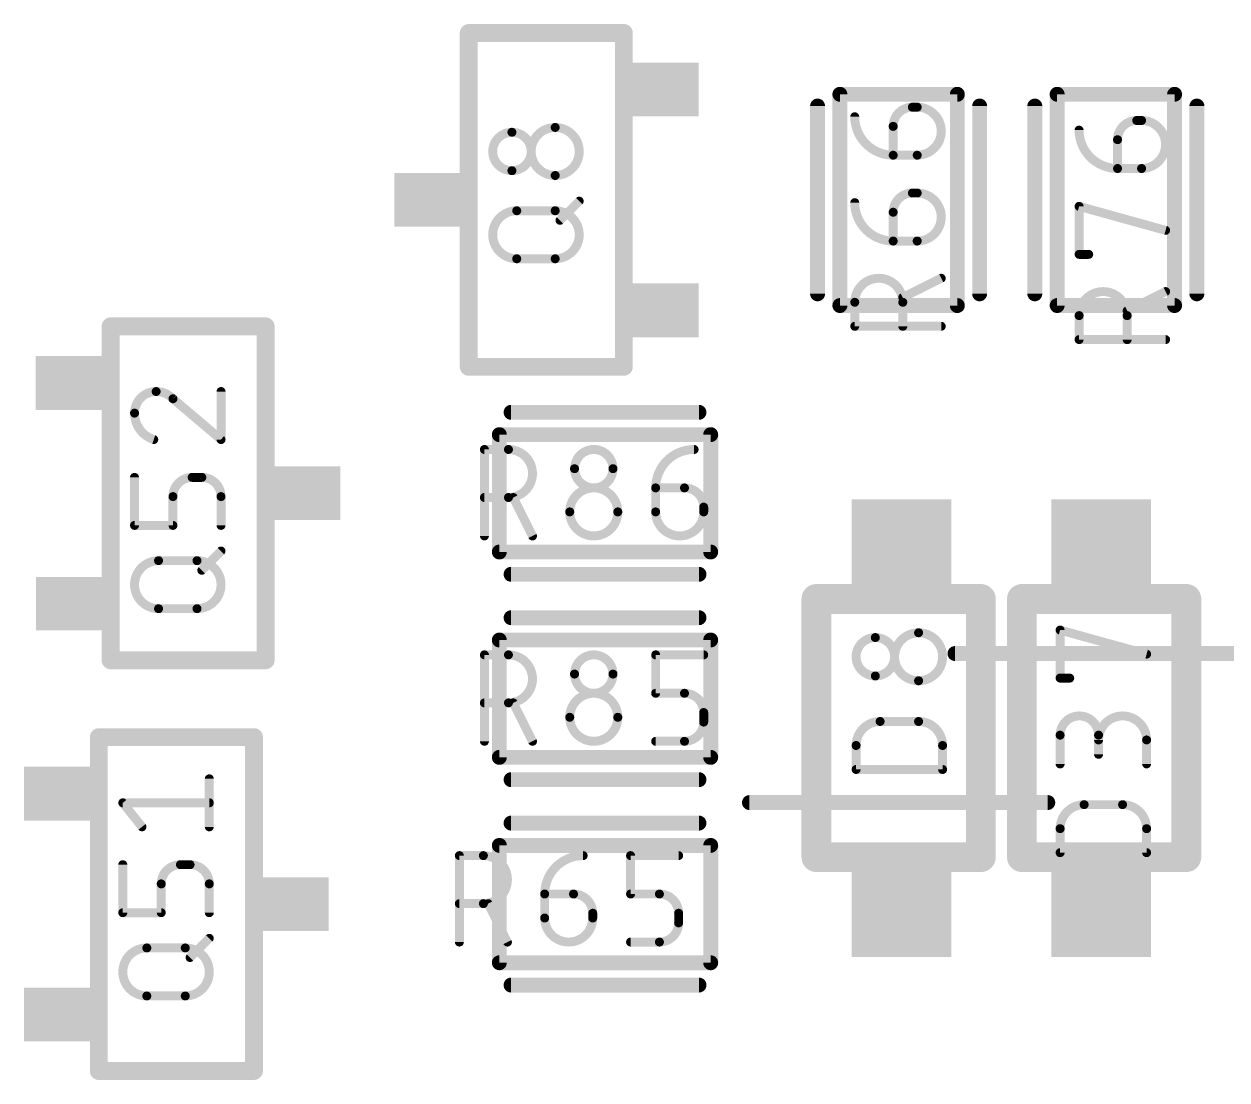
# Model space of a CAD drawing. Extents: x 0 to 107, y -11 to 54.
# Drawn here: x 65.05 to 75.3, y -5 to 4 of the extents above; entities that cross this region are included whole.
import ezdxf

# ---------------------------------------------------------------- set-up
doc = ezdxf.new("R2010")
doc.units = 0
for name, color, linetype in [('117', 253, 'CONTINUOUS'), ('21', 253, 'CONTINUOUS'), ('51', 253, 'CONTINUOUS')]:
    doc.layers.add(name, color=color, linetype=linetype)

# ---------------------------------------------------------------- blocks, each defined once
blk = doc.blocks.new('RECT')
blk.add_solid([(-0.5, -0.5), (0.5, -0.5), (-0.5, 0.5), (0.5, 0.5)])

msp = doc.modelspace()

# ---------------------------------------------------------------- linework, layer by layer
at = {"layer": '117'}
for points, const_width in [([(72.6175, 3.2903, 0.4142), (72.4538, 3.1266)], 0.0762), ([(72.6175, 3.3093, 1), (72.6175, 3.2712)], 0.0381), ([(72.6175, 3.2712, 1), (72.6175, 3.3093)], 0.0381), ([(72.6584, 2.8811, 1), (72.6584, 3.2903)], 0.0762), ([(72.6584, 3.3093, 1), (72.6584, 3.2712)], 0.0381), ([(72.6584, 3.2712, 1), (72.6584, 3.3093)], 0.0381), ([(72.1264, 3.2084, 0.4142), (72.4538, 2.8811)], 0.0762), ([(72.1455, 3.2084, 1), (72.1074, 3.2084)], 0.0381), ([(74.528, 3.1769, 0.4142), (74.3643, 3.0132)], 0.0762), ([(74.528, 3.1959, 1), (74.528, 3.1578)], 0.0381), ([(74.528, 3.1578, 1), (74.528, 3.1959)], 0.0381), ([(74.5689, 2.7676, 1), (74.5689, 3.1769)], 0.0762), ([(74.5689, 3.1959, 1), (74.5689, 3.1578)], 0.0381), ([(74.5689, 3.1578, 1), (74.5689, 3.1959)], 0.0381), ([(69.2073, 3.0764, 1), (69.2073, 2.7491)], 0.0762), ([(69.2073, 2.7491, 1), (69.2073, 3.0764)], 0.0762), ([(69.2073, 3.0955, 1), (69.2073, 3.0574)], 0.0381), ([(69.2073, 3.0574, 1), (69.2073, 3.0955)], 0.0381), ([(69.5756, 3.1174, 1), (69.5756, 2.7081)], 0.0762), ([(69.5756, 2.7081, 1), (69.5756, 3.1174)], 0.0762), ([(69.5756, 3.1364, 1), (69.5756, 3.0983)], 0.0381), ([(69.5756, 3.0983, 1), (69.5756, 3.1364)], 0.0381), ([(72.4729, 3.1266, 1), (72.4348, 3.1266)], 0.0381), ([(72.4348, 3.1266, 1), (72.4729, 3.1266)], 0.0381), ([(74.037, 3.095, 0.4142), (74.3643, 2.7676)], 0.0762), ([(74.056, 3.095, 1), (74.0179, 3.095)], 0.0381), ([(74.3834, 3.0132, 1), (74.3453, 3.0132)], 0.0381), ([(74.3453, 3.0132, 1), (74.3834, 3.0132)], 0.0381), ([(72.4538, 2.9001, 1), (72.4538, 2.862)], 0.0381), ([(72.4348, 2.8811, 1), (72.4729, 2.8811)], 0.0381), ([(72.4538, 2.862, 1), (72.4538, 2.9001)], 0.0381), ([(72.6584, 2.9001, 1), (72.6584, 2.862)], 0.0381), ([(72.6584, 2.862, 1), (72.6584, 2.9001)], 0.0381), ([(69.2073, 2.7681, 1), (69.2073, 2.73)], 0.0381), ([(69.2073, 2.73, 1), (69.2073, 2.7681)], 0.0381), ([(74.3643, 2.7867, 1), (74.3643, 2.7486)], 0.0381), ([(74.3453, 2.7676, 1), (74.3834, 2.7676)], 0.0381), ([(74.3643, 2.7486, 1), (74.3643, 2.7867)], 0.0381), ([(74.5689, 2.7867, 1), (74.5689, 2.7486)], 0.0381), ([(74.5689, 2.7486, 1), (74.5689, 2.7867)], 0.0381), ([(69.5756, 2.7272, 1), (69.5756, 2.6891)], 0.0381), ([(69.5756, 2.6891, 1), (69.5756, 2.7272)], 0.0381), ([(72.6175, 2.5588, 0.4142), (72.4538, 2.3951)], 0.0762), ([(72.6175, 2.5778, 1), (72.6175, 2.5397)], 0.0381), ([(72.6175, 2.5397, 1), (72.6175, 2.5778)], 0.0381), ([(72.6584, 2.1495, 1), (72.6584, 2.5588)], 0.0762), ([(72.6584, 2.5778, 1), (72.6584, 2.5397)], 0.0381), ([(72.6584, 2.5397, 1), (72.6584, 2.5778)], 0.0381), ([(69.7936, 2.4762, 1), (69.7667, 2.5031)], 0.0381), ([(72.1264, 2.4769, 0.4142), (72.4538, 2.1495)], 0.0762), ([(72.1455, 2.4769, 1), (72.1074, 2.4769)], 0.0381), ([(74.056, 2.4453, 1), (74.0179, 2.4453)], 0.0381), ([(74.0421, 2.4637, 1), (74.0319, 2.427)], 0.0381), ([(69.2482, 2.4078, 1), (69.2482, 1.9986)], 0.0762), ([(69.2482, 2.4269, 1), (69.2482, 2.3888)], 0.0381), ([(69.2482, 2.3888, 1), (69.2482, 2.4269)], 0.0381), ([(69.5756, 1.9986, 1), (69.5756, 2.4078)], 0.0762), ([(69.5756, 2.4269, 1), (69.5756, 2.3888)], 0.0381), ([(69.5756, 2.3888, 1), (69.5756, 2.4269)], 0.0381), ([(69.603, 2.3394, 1), (69.6299, 2.3125)], 0.0381), ([(72.4729, 2.3951, 1), (72.4348, 2.3951)], 0.0381), ([(72.4348, 2.3951, 1), (72.4729, 2.3951)], 0.0381), ([(74.7685, 2.2224, 1), (74.7787, 2.2591)], 0.0381), ([(72.4538, 2.1686, 1), (72.4538, 2.1305)], 0.0381), ([(72.4348, 2.1495, 1), (72.4729, 2.1495)], 0.0381), ([(72.4538, 2.1305, 1), (72.4538, 2.1686)], 0.0381), ([(72.6584, 2.1686, 1), (72.6584, 2.1305)], 0.0381), ([(72.6584, 2.1305, 1), (72.6584, 2.1686)], 0.0381), ([(74.037, 2.0552, 1), (74.037, 2.0171)], 0.0381), ([(74.0179, 2.0361, 1), (74.056, 2.0361)], 0.0381), ([(74.1188, 2.0171, 1), (74.1188, 2.0552)], 0.0381), ([(69.2482, 2.0176, 1), (69.2482, 1.9795)], 0.0381), ([(69.2482, 1.9795, 1), (69.2482, 2.0176)], 0.0381), ([(69.5756, 2.0176, 1), (69.5756, 1.9795)], 0.0381), ([(69.5756, 1.9795, 1), (69.5756, 2.0176)], 0.0381), ([(72.5357, 1.6277, 1), (72.1264, 1.6277)], 0.0762), ([(72.8716, 1.8153, 1), (72.8545, 1.8494)], 0.0381), ([(74.4462, 1.5143, 1), (74.037, 1.5143)], 0.0762), ([(74.7821, 1.7019, 1), (74.765, 1.736)], 0.0381), ([(72.1455, 1.6277, 1), (72.1074, 1.6277)], 0.0381), ([(72.1074, 1.6277, 1), (72.1455, 1.6277)], 0.0381), ([(72.5271, 1.6857, 1), (72.5442, 1.6516)], 0.0381), ([(72.5547, 1.6277, 1), (72.5166, 1.6277)], 0.0381), ([(72.5166, 1.6277, 1), (72.5547, 1.6277)], 0.0381), ([(74.056, 1.5143, 1), (74.0179, 1.5143)], 0.0381), ([(74.4377, 1.5723, 1), (74.4547, 1.5382)], 0.0381), ([(74.4652, 1.5143, 1), (74.4271, 1.5143)], 0.0381), ([(72.1264, 1.4422, 1), (72.1264, 1.4041)], 0.0381), ([(72.1074, 1.4231, 1), (72.1455, 1.4231)], 0.0381), ([(72.5166, 1.4231, 1), (72.5547, 1.4231)], 0.0381), ([(72.863, 1.4041, 1), (72.863, 1.4422)], 0.0381), ([(74.0179, 1.5143, 1), (74.056, 1.5143)], 0.0381), ([(74.4271, 1.5143, 1), (74.4652, 1.5143)], 0.0381), ([(74.037, 1.3288, 1), (74.037, 1.2907)], 0.0381), ([(74.7736, 1.2907, 1), (74.7736, 1.3288)], 0.0381), ([(74.0179, 1.3097, 1), (74.056, 1.3097)], 0.0381), ([(74.4271, 1.3097, 1), (74.4652, 1.3097)], 0.0381), ([(66.1777, 0.8674, 0.4142), (65.9936, 0.6832)], 0.0762), ([(66.3209, 0.806, 0.2053), (66.1777, 0.8674)], 0.0762), ([(66.1777, 0.8864, 1), (66.1777, 0.8483)], 0.0381), ([(66.1777, 0.8483, 1), (66.1777, 0.8864)], 0.0381), ([(66.3333, 0.8205, 1), (66.3086, 0.7915)], 0.0381), ([(66.3071, 0.7928, 1), (66.3347, 0.8191)], 0.0381), ([(66.7492, 0.8674, 1), (66.7111, 0.8674)], 0.0381), ([(65.9936, 0.6832, 0.3252), (66.1573, 0.4581)], 0.0762), ([(66.0126, 0.6832, 1), (65.9745, 0.6832)], 0.0381), ([(65.9745, 0.6832, 1), (66.0126, 0.6832)], 0.0381), ([(66.1514, 0.44, 1), (66.1631, 0.4763)], 0.0381), ([(66.7111, 0.4581, 1), (66.7492, 0.4581)], 0.0381), ([(66.7178, 0.4436, 1), (66.7425, 0.4727)], 0.0381), ([(68.9731, 0.3926, 1), (68.9731, 0.3545)], 0.0381), ([(68.9922, 0.3736, 1), (68.9541, 0.3736)], 0.0381), ([(69.1777, -0.0357, 1), (69.1777, 0.3736)], 0.0762), ([(69.1777, 0.3926, 1), (69.1777, 0.3545)], 0.0381), ([(69.1777, 0.3545, 1), (69.1777, 0.3926)], 0.0381), ([(70.0678, 0.2099, 1), (69.7405, 0.2099)], 0.0762), ([(70.7584, 0.3736, 0.4142), (70.4311, 0.0462)], 0.0762), ([(70.7584, 0.3545, 1), (70.7584, 0.3926)], 0.0381), ([(69.7405, 0.2099, 1), (70.0678, 0.2099)], 0.0762), ([(69.7595, 0.2099, 1), (69.7214, 0.2099)], 0.0381), ([(69.7214, 0.2099, 1), (69.7595, 0.2099)], 0.0381), ([(70.0869, 0.2099, 1), (70.0488, 0.2099)], 0.0381), ([(70.0488, 0.2099, 1), (70.0869, 0.2099)], 0.0381), ([(66.0126, 0.1358, 1), (65.9745, 0.1358)], 0.0381), ([(66.4846, 0.1358, 0.4142), (66.3209, -0.0279)], 0.0762), ([(66.4846, 0.1549, 1), (66.4846, 0.1168)], 0.0381), ([(66.4846, 0.1168, 1), (66.4846, 0.1549)], 0.0381), ([(66.5665, 0.1549, 1), (66.5665, 0.1168)], 0.0381), ([(66.7302, -0.0279, 0.4142), (66.5665, 0.1358)], 0.0762), ([(66.5665, 0.1168, 1), (66.5665, 0.1549)], 0.0381), ([(66.34, -0.0279, 1), (66.3019, -0.0279)], 0.0381), ([(66.7492, -0.0279, 1), (66.7111, -0.0279)], 0.0381), ([(68.9731, -0.0166, 1), (68.9731, -0.0547)], 0.0381), ([(69.1777, -0.0166, 1), (69.1777, -0.0547)], 0.0381), ([(69.1777, -0.0547, 1), (69.1777, -0.0166)], 0.0381), ([(69.2357, -0.0271, 1), (69.2016, -0.0442)], 0.0381), ([(70.1088, -0.1584, 1), (69.6995, -0.1584)], 0.0762), ([(70.4501, 0.0462, 1), (70.412, 0.0462)], 0.0381), ([(70.4311, 0.0652, 1), (70.4311, 0.0271)], 0.0381), ([(70.412, 0.0462, 1), (70.4501, 0.0462)], 0.0381), ([(70.8403, -0.1175, 0.4142), (70.6766, 0.0462)], 0.0762), ([(70.6766, 0.0652, 1), (70.6766, 0.0271)], 0.0381), ([(70.6766, 0.0271, 1), (70.6766, 0.0652)], 0.0381), ([(66.3019, -0.0279, 1), (66.34, -0.0279)], 0.0381), ([(66.7111, -0.0279, 1), (66.7492, -0.0279)], 0.0381), ([(70.8593, -0.1175, 1), (70.8212, -0.1175)], 0.0381), ([(70.8212, -0.1175, 1), (70.8593, -0.1175)], 0.0381), ([(69.6995, -0.1584, 1), (70.1088, -0.1584)], 0.0762), ([(69.7186, -0.1584, 1), (69.6805, -0.1584)], 0.0381), ([(69.6805, -0.1584, 1), (69.7186, -0.1584)], 0.0381), ([(70.1278, -0.1584, 1), (70.0897, -0.1584)], 0.0381), ([(70.0897, -0.1584, 1), (70.1278, -0.1584)], 0.0381), ([(70.4311, -0.1584, 1), (70.8403, -0.1584)], 0.0762), ([(70.4501, -0.1584, 1), (70.412, -0.1584)], 0.0381), ([(70.412, -0.1584, 1), (70.4501, -0.1584)], 0.0381), ([(70.8593, -0.1584, 1), (70.8212, -0.1584)], 0.0381), ([(70.8212, -0.1584, 1), (70.8593, -0.1584)], 0.0381), ([(65.9936, -0.2543, 1), (65.9936, -0.2924)], 0.0381), ([(65.9745, -0.2734, 1), (66.0126, -0.2734)], 0.0381), ([(66.3019, -0.2734, 1), (66.34, -0.2734)], 0.0381), ([(66.3209, -0.2924, 1), (66.3209, -0.2543)], 0.0381), ([(66.7111, -0.2734, 1), (66.7492, -0.2734)], 0.0381), ([(68.9541, -0.363, 1), (68.9922, -0.363)], 0.0381), ([(69.3653, -0.3716, 1), (69.3994, -0.3545)], 0.0381), ([(66.7436, -0.5053, 1), (66.7167, -0.4784)], 0.0381), ([(66.1982, -0.5737, 1), (66.1982, -0.9829)], 0.0762), ([(66.1982, -0.5547, 1), (66.1982, -0.5928)], 0.0381), ([(66.1982, -0.5927, 1), (66.1982, -0.5546)], 0.0381), ([(66.5256, -0.9829, 1), (66.5256, -0.5737)], 0.0762), ([(66.5256, -0.5547, 1), (66.5256, -0.5928)], 0.0381), ([(66.5256, -0.5928, 1), (66.5256, -0.5547)], 0.0381), ([(66.553, -0.6421, 1), (66.5799, -0.669)], 0.0381), ([(66.1982, -0.9639, 1), (66.1982, -1.002)], 0.0381), ([(66.1982, -1.002, 1), (66.1982, -0.9639)], 0.0381), ([(66.5256, -0.9639, 1), (66.5256, -1.002)], 0.0381), ([(66.5256, -1.002, 1), (66.5256, -0.9639)], 0.0381), ([(72.3018, -1.229, 1), (72.3018, -1.5564)], 0.0762), ([(72.3018, -1.5564, 1), (72.3018, -1.229)], 0.0762), ([(72.3018, -1.21, 1), (72.3018, -1.2481)], 0.0381), ([(72.3018, -1.2481, 1), (72.3018, -1.21)], 0.0381), ([(72.6701, -1.1881, 1), (72.6701, -1.5973)], 0.0762), ([(72.6701, -1.5973, 1), (72.6701, -1.1881)], 0.0762), ([(72.6701, -1.1691, 1), (72.6701, -1.2072)], 0.0381), ([(72.6701, -1.2071, 1), (72.6701, -1.169)], 0.0381), ([(73.8804, -1.1469, 1), (73.8702, -1.1836)], 0.0381), ([(73.8944, -1.1653, 1), (73.8563, -1.1653)], 0.0381), ([(68.9731, -1.3574, 1), (68.9731, -1.3955)], 0.0381), ([(68.9922, -1.3764, 1), (68.9541, -1.3764)], 0.0381), ([(69.1777, -1.7857, 1), (69.1777, -1.3764)], 0.0762), ([(69.1777, -1.3574, 1), (69.1777, -1.3955)], 0.0381), ([(69.1777, -1.3955, 1), (69.1777, -1.3574)], 0.0381), ([(70.0678, -1.5401, 1), (69.7405, -1.5401)], 0.0762), ([(70.4501, -1.3764, 1), (70.412, -1.3764)], 0.0381), ([(70.4311, -1.3574, 1), (70.4311, -1.3955)], 0.0381), ([(70.8403, -1.3955, 1), (70.8403, -1.3574)], 0.0381), ([(74.6068, -1.3882, 1), (74.617, -1.3515)], 0.0381), ([(69.7405, -1.5401, 1), (70.0678, -1.5401)], 0.0762), ([(69.7595, -1.5401, 1), (69.7214, -1.5401)], 0.0381), ([(69.7214, -1.5401, 1), (69.7595, -1.5401)], 0.0381), ([(70.0869, -1.5401, 1), (70.0488, -1.5401)], 0.0381), ([(70.0488, -1.5401, 1), (70.0869, -1.5401)], 0.0381), ([(72.3018, -1.5373, 1), (72.3018, -1.5754)], 0.0381), ([(72.3018, -1.5755, 1), (72.3018, -1.5373)], 0.0381), ([(73.8753, -1.5554, 1), (73.8753, -1.5935)], 0.0381), ([(73.9571, -1.5935, 1), (73.9571, -1.5554)], 0.0381), ([(72.6701, -1.5783, 1), (72.6701, -1.6164)], 0.0381), ([(72.6701, -1.6164, 1), (72.6701, -1.5783)], 0.0381), ([(73.8563, -1.5745, 1), (73.8944, -1.5745)], 0.0381), ([(70.1088, -1.9084, 1), (69.6995, -1.9084)], 0.0762), ([(70.4311, -1.6848, 1), (70.4311, -1.7229)], 0.0381), ([(70.412, -1.7038, 1), (70.4501, -1.7038)], 0.0381), ([(70.8403, -1.8675, 0.4142), (70.6766, -1.7038)], 0.0762), ([(70.6766, -1.6848, 1), (70.6766, -1.7229)], 0.0381), ([(70.6766, -1.7229, 1), (70.6766, -1.6848)], 0.0381), ([(68.9731, -1.7666, 1), (68.9731, -1.8047)], 0.0381), ([(69.1777, -1.7666, 1), (69.1777, -1.8047)], 0.0381), ([(69.1777, -1.8047, 1), (69.1777, -1.7666)], 0.0381), ([(69.2357, -1.7771, 1), (69.2016, -1.7942)], 0.0381), ([(70.8593, -1.8675, 1), (70.8212, -1.8675)], 0.0381), ([(69.6995, -1.9084, 1), (70.1088, -1.9084)], 0.0762), ([(69.7186, -1.9084, 1), (69.6805, -1.9084)], 0.0381), ([(69.6805, -1.9084, 1), (69.7186, -1.9084)], 0.0381), ([(70.1278, -1.9084, 1), (70.0897, -1.9084)], 0.0381), ([(70.0897, -1.9084, 1), (70.1278, -1.9084)], 0.0381), ([(70.6766, -2.113, 0.4142), (70.8403, -1.9494)], 0.0762), ([(70.8212, -1.8675, 1), (70.8593, -1.8675)], 0.0381), ([(70.8593, -1.9494, 1), (70.8212, -1.9494)], 0.0381), ([(70.8212, -1.9494, 1), (70.8593, -1.9494)], 0.0381), ([(72.3427, -1.944, 0.4142), (72.1381, -2.1486)], 0.0762), ([(72.3427, -1.925, 1), (72.3427, -1.9631)], 0.0381), ([(72.3427, -1.9631, 1), (72.3427, -1.925)], 0.0381), ([(72.8747, -2.1486, 0.4142), (72.6701, -1.944)], 0.0762), ([(72.6701, -1.925, 1), (72.6701, -1.9631)], 0.0381), ([(72.6701, -1.9631, 1), (72.6701, -1.925)], 0.0381), ([(74.2027, -2.0605, 1), (73.8753, -2.0605)], 0.0762), ([(74.6119, -2.1014, 1), (74.2027, -2.1014)], 0.0762), ([(73.8944, -2.0605, 1), (73.8563, -2.0605)], 0.0381), ([(73.8563, -2.0605, 1), (73.8944, -2.0605)], 0.0381), ([(74.2217, -2.0605, 1), (74.1836, -2.0605)], 0.0381), ([(74.1836, -2.0605, 1), (74.2217, -2.0605)], 0.0381), ([(68.9541, -2.113, 1), (68.9922, -2.113)], 0.0381), ([(69.3653, -2.1216, 1), (69.3994, -2.1045)], 0.0381), ([(70.4311, -2.094, 1), (70.4311, -2.1321)], 0.0381), ([(70.6766, -2.094, 1), (70.6766, -2.1321)], 0.0381), ([(70.6766, -2.1321, 1), (70.6766, -2.094)], 0.0381), ([(72.1572, -2.1486, 1), (72.1191, -2.1486)], 0.0381), ([(72.1191, -2.1486, 1), (72.1572, -2.1486)], 0.0381), ([(72.8937, -2.1486, 1), (72.8557, -2.1486)], 0.0381), ([(72.8557, -2.1486, 1), (72.8937, -2.1486)], 0.0381), ([(74.1836, -2.1014, 1), (74.2217, -2.1014)], 0.0381), ([(74.6309, -2.1014, 1), (74.5929, -2.1014)], 0.0381), ([(74.5929, -2.1014, 1), (74.6309, -2.1014)], 0.0381), ([(74.1836, -2.2242, 1), (74.2217, -2.2242)], 0.0381), ([(72.1381, -2.3342, 1), (72.1381, -2.3723)], 0.0381), ([(72.1191, -2.3532, 1), (72.1572, -2.3532)], 0.0381), ([(72.8557, -2.3532, 1), (72.8937, -2.3532)], 0.0381), ([(72.8747, -2.3723, 1), (72.8747, -2.3342)], 0.0381), ([(73.8563, -2.306, 1), (73.8944, -2.306)], 0.0381), ([(74.5929, -2.306, 1), (74.6309, -2.306)], 0.0381), ([(66.6492, -2.4326, 1), (66.6111, -2.4326)], 0.0381), ([(65.8936, -2.6182, 1), (65.8936, -2.6563)], 0.0381), ([(65.9084, -2.6254, 1), (65.8787, -2.6492)], 0.0381), ([(66.6302, -2.6563, 1), (66.6302, -2.6182)], 0.0381), ([(74.0799, -2.6527, 0.4142), (73.8753, -2.8573)], 0.0762), ([(74.0799, -2.6336, 1), (74.0799, -2.6717)], 0.0381), ([(74.0799, -2.6717, 1), (74.0799, -2.6336)], 0.0381), ([(74.4073, -2.6336, 1), (74.4073, -2.6717)], 0.0381), ([(74.6119, -2.8573, 0.4142), (74.4073, -2.6527)], 0.0762), ([(74.4073, -2.6717, 1), (74.4073, -2.6336)], 0.0381), ([(66.0424, -2.8538, 1), (66.0721, -2.83)], 0.0381), ([(66.6111, -2.8419, 1), (66.6492, -2.8419)], 0.0381), ([(73.8944, -2.8573, 1), (73.8563, -2.8573)], 0.0381), ([(73.8563, -2.8573, 1), (73.8944, -2.8573)], 0.0381), ([(74.6309, -2.8573, 1), (74.5929, -2.8573)], 0.0381), ([(74.5929, -2.8573, 1), (74.6309, -2.8573)], 0.0381), ([(68.7597, -3.0679, 1), (68.7597, -3.106)], 0.0381), ([(68.7788, -3.087, 1), (68.7407, -3.087)], 0.0381), ([(68.9643, -3.0679, 1), (68.9643, -3.106)], 0.0381), ([(68.9643, -3.4962, 1), (68.9643, -3.087)], 0.0762), ([(68.9643, -3.106, 1), (68.9643, -3.0679)], 0.0381), ([(69.8135, -3.087, 0.4142), (69.4861, -3.4143)], 0.0762), ([(69.8135, -3.106, 1), (69.8135, -3.0679)], 0.0381), ([(70.2176, -3.0679, 1), (70.2176, -3.106)], 0.0381), ([(70.2367, -3.087, 1), (70.1986, -3.087)], 0.0381), ([(70.6269, -3.106, 1), (70.6269, -3.0679)], 0.0381), ([(73.8753, -3.0429, 1), (73.8753, -3.081)], 0.0381), ([(73.8563, -3.0619, 1), (73.8944, -3.0619)], 0.0381), ([(74.5929, -3.0619, 1), (74.6309, -3.0619)], 0.0381), ([(74.6119, -3.081, 1), (74.6119, -3.0429)], 0.0381), ([(65.9126, -3.1642, 1), (65.8745, -3.1642)], 0.0381), ([(66.3846, -3.1642, 0.4142), (66.2209, -3.3279)], 0.0762), ([(66.3846, -3.1451, 1), (66.3846, -3.1832)], 0.0381), ([(66.3846, -3.1832, 1), (66.3846, -3.1451)], 0.0381), ([(66.4665, -3.1451, 1), (66.4665, -3.1832)], 0.0381), ([(66.6302, -3.3279, 0.4142), (66.4665, -3.1642)], 0.0762), ([(66.4665, -3.1832, 1), (66.4665, -3.1451)], 0.0381), ([(66.24, -3.3279, 1), (66.2019, -3.3279)], 0.0381), ([(66.2019, -3.3279, 1), (66.24, -3.3279)], 0.0381), ([(66.6492, -3.3279, 1), (66.6111, -3.3279)], 0.0381), ([(66.6111, -3.3279, 1), (66.6492, -3.3279)], 0.0381), ([(69.4861, -3.3953, 1), (69.4861, -3.4334)], 0.0381), ([(69.5052, -3.4143, 1), (69.4671, -3.4143)], 0.0381), ([(69.8953, -3.578, 0.4142), (69.7317, -3.4143)], 0.0762), ([(69.7317, -3.3953, 1), (69.7317, -3.4334)], 0.0381), ([(69.7317, -3.4334, 1), (69.7317, -3.3953)], 0.0381), ([(70.2176, -3.3953, 1), (70.2176, -3.4334)], 0.0381), ([(70.6269, -3.578, 0.4142), (70.4632, -3.4143)], 0.0762), ([(70.4632, -3.3953, 1), (70.4632, -3.4334)], 0.0381), ([(70.4632, -3.4334, 1), (70.4632, -3.3953)], 0.0381), ([(68.7597, -3.4771, 1), (68.7597, -3.5152)], 0.0381), ([(68.9643, -3.4771, 1), (68.9643, -3.5152)], 0.0381), ([(68.9643, -3.5152, 1), (68.9643, -3.4771)], 0.0381), ([(69.0223, -3.4877, 1), (68.9882, -3.5047)], 0.0381), ([(69.4671, -3.4143, 1), (69.5052, -3.4143)], 0.0381), ([(70.1986, -3.4143, 1), (70.2367, -3.4143)], 0.0381), ([(65.8936, -3.5543, 1), (65.8936, -3.5924)], 0.0381), ([(65.8745, -3.5734, 1), (65.9126, -3.5734)], 0.0381), ([(66.2019, -3.5734, 1), (66.24, -3.5734)], 0.0381), ([(66.2209, -3.5924, 1), (66.2209, -3.5543)], 0.0381), ([(66.6111, -3.5734, 1), (66.6492, -3.5734)], 0.0381), ([(69.4861, -3.6189, 1), (69.8953, -3.6189)], 0.0762), ([(69.5052, -3.6189, 1), (69.4671, -3.6189)], 0.0381), ([(69.9144, -3.578, 1), (69.8763, -3.578)], 0.0381), ([(69.8763, -3.578, 1), (69.9144, -3.578)], 0.0381), ([(69.9144, -3.6189, 1), (69.8763, -3.6189)], 0.0381), ([(70.6459, -3.578, 1), (70.6078, -3.578)], 0.0381), ([(70.6078, -3.578, 1), (70.6459, -3.578)], 0.0381), ([(69.4671, -3.6189, 1), (69.5052, -3.6189)], 0.0381), ([(69.8763, -3.6189, 1), (69.9144, -3.6189)], 0.0381), ([(70.4632, -3.8236, 0.4142), (70.6269, -3.6599)], 0.0762), ([(70.6459, -3.6599, 1), (70.6078, -3.6599)], 0.0381), ([(70.6078, -3.6599, 1), (70.6459, -3.6599)], 0.0381), ([(66.6436, -3.8053, 1), (66.6167, -3.7784)], 0.0381), ([(70.2176, -3.8045, 1), (70.2176, -3.8426)], 0.0381), ([(70.4632, -3.8045, 1), (70.4632, -3.8426)], 0.0381), ([(70.4632, -3.8426, 1), (70.4632, -3.8045)], 0.0381), ([(66.0982, -3.8737, 1), (66.0982, -4.2829)], 0.0762), ([(66.0982, -3.8547, 1), (66.0982, -3.8928)], 0.0381), ([(66.0982, -3.8928, 1), (66.0982, -3.8547)], 0.0381), ([(66.4256, -4.2829, 1), (66.4256, -3.8737)], 0.0762), ([(66.4256, -3.8547, 1), (66.4256, -3.8928)], 0.0381), ([(66.4256, -3.8928, 1), (66.4256, -3.8547)], 0.0381), ([(68.7407, -3.8236, 1), (68.7788, -3.8236)], 0.0381), ([(69.1519, -3.8321, 1), (69.186, -3.815)], 0.0381), ([(66.453, -3.9421, 1), (66.4799, -3.969)], 0.0381), ([(66.0982, -4.2639, 1), (66.0982, -4.302)], 0.0381), ([(66.0982, -4.302, 1), (66.0982, -4.2639)], 0.0381), ([(66.4256, -4.2639, 1), (66.4256, -4.302)], 0.0381), ([(66.4256, -4.302, 1), (66.4256, -4.2639)], 0.0381)]:
    msp.add_lwpolyline(points, format="xyb", dxfattribs=dict(at, const_width=const_width))
at = {"layer": '117', "const_width": 0.0762}
for points in [[(72.6175, 3.2903), (72.6584, 3.2903)], [(74.528, 3.1769), (74.5689, 3.1769)], [(72.4538, 2.8811), (72.4538, 3.1266)], [(74.3643, 2.7676), (74.3643, 3.0132)], [(72.6584, 2.8811), (72.4538, 2.8811)], [(74.5689, 2.7676), (74.3643, 2.7676)], [(72.6175, 2.5588), (72.6584, 2.5588)], [(69.6165, 2.326), (69.7802, 2.4897)], [(74.037, 2.0361), (74.037, 2.4453)], [(74.037, 2.4453), (74.7736, 2.2407)], [(69.2482, 2.4078), (69.5756, 2.4078)], [(72.4538, 2.1495), (72.4538, 2.3951)], [(72.6584, 2.1495), (72.4538, 2.1495)], [(74.1188, 2.0361), (74.037, 2.0361)], [(69.5756, 1.9986), (69.2482, 1.9986)], [(72.863, 1.8324), (72.5357, 1.6687)], [(74.7736, 1.7189), (74.4462, 1.5553)], [(72.1264, 1.4231), (72.1264, 1.6277)], [(72.5357, 1.6277), (72.5357, 1.4231)], [(74.037, 1.3097), (74.037, 1.5143)], [(74.4462, 1.5143), (74.4462, 1.3097)], [(72.863, 1.4231), (72.1264, 1.4231)], [(74.7736, 1.3097), (74.037, 1.3097)], [(66.3209, 0.806), (66.7302, 0.4581)], [(66.7302, 0.4581), (66.7302, 0.8674)], [(68.9731, -0.363), (68.9731, 0.3736)], [(68.9731, 0.3736), (69.1777, 0.3736)], [(65.9936, -0.2734), (65.9936, 0.1358)], [(66.5665, 0.1358), (66.4846, 0.1358)], [(66.3209, -0.0279), (66.3209, -0.2734)], [(66.7302, -0.2734), (66.7302, -0.0279)], [(69.1777, -0.0357), (68.9731, -0.0357)], [(69.3824, -0.363), (69.2187, -0.0357)], [(70.4311, 0.0462), (70.6766, 0.0462)], [(70.4311, -0.1584), (70.4311, 0.0462)], [(70.8403, -0.1175), (70.8403, -0.1584)], [(66.3209, -0.2734), (65.9936, -0.2734)], [(66.5665, -0.6556), (66.7302, -0.4919)], [(66.1982, -0.5737), (66.5256, -0.5737)], [(66.5256, -0.9829), (66.1982, -0.9829)], [(73.8753, -1.5745), (73.8753, -1.1653)], [(73.8753, -1.1653), (74.6119, -1.3699)], [(68.9731, -2.113), (68.9731, -1.3764)], [(68.9731, -1.3764), (69.1777, -1.3764)], [(70.4311, -1.7038), (70.4311, -1.3764)], [(70.4311, -1.3764), (70.8403, -1.3764)], [(73.9571, -1.5745), (73.8753, -1.5745)], [(70.6766, -1.7038), (70.4311, -1.7038)], [(69.1777, -1.7857), (68.9731, -1.7857)], [(69.3824, -2.113), (69.2187, -1.7857)], [(70.8403, -1.9494), (70.8403, -1.8675)], [(72.3427, -1.944), (72.6701, -1.944)], [(73.8753, -2.306), (73.8753, -2.0605)], [(74.2027, -2.0605), (74.2027, -2.2242)], [(70.4311, -2.113), (70.6766, -2.113)], [(72.1381, -2.3532), (72.1381, -2.1486)], [(72.8747, -2.1486), (72.8747, -2.3532)], [(74.6119, -2.306), (74.6119, -2.1014)], [(72.8747, -2.3532), (72.1381, -2.3532)], [(66.6302, -2.8419), (66.6302, -2.4326)], [(66.0572, -2.8419), (65.8936, -2.6373)], [(65.8936, -2.6373), (66.6302, -2.6373)], [(74.0799, -2.6527), (74.4073, -2.6527)], [(73.8753, -3.0619), (73.8753, -2.8573)], [(74.6119, -2.8573), (74.6119, -3.0619)], [(68.7597, -3.8236), (68.7597, -3.087)], [(68.7597, -3.087), (68.9643, -3.087)], [(70.2176, -3.4143), (70.2176, -3.087)], [(70.2176, -3.087), (70.6269, -3.087)], [(74.6119, -3.0619), (73.8753, -3.0619)], [(65.8936, -3.5734), (65.8936, -3.1642)], [(66.4665, -3.1642), (66.3846, -3.1642)], [(66.2209, -3.3279), (66.2209, -3.5734)], [(66.6302, -3.5734), (66.6302, -3.3279)], [(69.4861, -3.4143), (69.7317, -3.4143)], [(69.4861, -3.6189), (69.4861, -3.4143)], [(70.4632, -3.4143), (70.2176, -3.4143)], [(68.9643, -3.4962), (68.7597, -3.4962)], [(69.1689, -3.8236), (69.0053, -3.4962)], [(66.2209, -3.5734), (65.8936, -3.5734)], [(69.8953, -3.578), (69.8953, -3.6189)], [(70.6269, -3.6599), (70.6269, -3.578)], [(66.4665, -3.9556), (66.6302, -3.7919)], [(70.2176, -3.8236), (70.4632, -3.8236)], [(66.0982, -3.8737), (66.4256, -3.8737)], [(66.4256, -4.2829), (66.0982, -4.2829)]]:
    msp.add_lwpolyline(points, dxfattribs=at)
at = {"layer": '21', "const_width": 0.0635}
for points in [[(71.8418, 3.3, 1), (71.7782, 3.3)], [(73.2218, 3.3, 1), (73.1582, 3.3)], [(73.6917, 3.3, 1), (73.6282, 3.3)], [(75.0718, 3.3, 1), (75.0083, 3.3)], [(71.7782, 1.7, 1), (71.8418, 1.7)], [(73.1582, 1.7, 1), (73.2218, 1.7)], [(73.6282, 1.7, 1), (73.6917, 1.7)], [(75.0083, 1.7, 1), (75.0718, 1.7)], [(69.2, 0.7218, 1), (69.2, 0.6583)], [(70.8, 0.6583, 1), (70.8, 0.7218)], [(69.2, -0.6583, 1), (69.2, -0.7218)], [(70.8, -0.7218, 1), (70.8, -0.6583)], [(69.2, -1.0283, 1), (69.2, -1.0917)], [(70.8, -1.0917, 1), (70.8, -1.0283)], [(72.98, -1.3333, 1), (72.98, -1.3967)], [(69.2, -2.4082, 1), (69.2, -2.4718)], [(70.8, -2.4718, 1), (70.8, -2.4082)], [(71.23, -2.6033, 1), (71.23, -2.6668)], [(73.77, -2.6668, 1), (73.77, -2.6033)], [(69.2, -2.7782, 1), (69.2, -2.8418)], [(70.8, -2.8418, 1), (70.8, -2.7782)], [(69.2, -4.1583, 1), (69.2, -4.2218)], [(70.8, -4.2218, 1), (70.8, -4.1583)]]:
    msp.add_lwpolyline(points, format="xyb", dxfattribs=at)
at = {"layer": '21', "const_width": 0.127}
for points in [[(71.81, 1.7), (71.81, 3.3)], [(73.19, 1.7), (73.19, 3.3)], [(73.66, 3.3), (73.66, 1.7)], [(75.04, 3.3), (75.04, 1.7)], [(70.8, 0.69), (69.2, 0.69)], [(70.8, -0.69), (69.2, -0.69)], [(70.8, -1.06), (69.2, -1.06)], [(75.52, -1.365), (72.98, -1.365)], [(70.8, -2.44), (69.2, -2.44)], [(71.23, -2.635), (73.77, -2.635)], [(70.8, -2.81), (69.2, -2.81)], [(70.8, -4.19), (69.2, -4.19)]]:
    msp.add_lwpolyline(points, dxfattribs=at)
at = {"layer": '51'}
for points, const_width in [([(68.8396, 3.9224), (70.1604, 3.9224)], 0.1524), ([(68.8396, 1.0776), (68.8396, 3.9224)], 0.1524), ([(70.1604, 3.9224), (70.1604, 1.0776)], 0.1524), ([(72, 1.6), (72, 3.4)], 0.127), ([(72, 3.4), (73, 3.4)], 0.127), ([(73, 1.6), (73, 3.4)], 0.127), ([(73.85, 3.4), (73.85, 1.6)], 0.127), ([(74.85, 3.4), (73.85, 3.4)], 0.127), ([(74.85, 3.4), (74.85, 1.6)], 0.127), ([(72, 1.6), (73, 1.6)], 0.127), ([(74.85, 1.6), (73.85, 1.6)], 0.127), ([(65.7896, -1.4224), (65.7896, 1.4224)], 0.1524), ([(65.7896, 1.4224), (67.1104, 1.4224)], 0.1524), ([(67.1104, 1.4224), (67.1104, -1.4224)], 0.1524), ([(70.1604, 1.0776), (68.8396, 1.0776)], 0.1524), ([(70.9, 0.5), (69.1, 0.5)], 0.127), ([(69.1, -0.5), (69.1, 0.5)], 0.127), ([(70.9, -0.5), (70.9, 0.5)], 0.127), ([(70.9, -0.5), (69.1, -0.5)], 0.127), ([(71.8, -3.1), (71.8, -0.9)], 0.254), ([(71.8, -0.9), (73.2, -0.9)], 0.254), ([(73.2, -0.9), (73.2, -3.1)], 0.254), ([(73.55, -3.1), (73.55, -0.9)], 0.254), ([(73.55, -0.9), (74.95, -0.9)], 0.254), ([(74.95, -0.9), (74.95, -3.1)], 0.254), ([(70.9, -1.25), (69.1, -1.25)], 0.127), ([(69.1, -2.25), (69.1, -1.25)], 0.127), ([(70.9, -2.25), (70.9, -1.25)], 0.127), ([(67.1104, -1.4224), (65.7896, -1.4224)], 0.1524), ([(65.6896, -4.9224), (65.6896, -2.0776)], 0.1524), ([(65.6896, -2.0776), (67.0104, -2.0776)], 0.1524), ([(67.0104, -2.0776), (67.0104, -4.9224)], 0.1524), ([(70.9, -2.25), (69.1, -2.25)], 0.127), ([(70.9, -3), (69.1, -3)], 0.127), ([(69.1, -4), (69.1, -3)], 0.127), ([(70.9, -4), (70.9, -3)], 0.127), ([(73.2, -3.1), (71.8, -3.1)], 0.254), ([(74.95, -3.1), (73.55, -3.1)], 0.254), ([(70.9, -4), (69.1, -4)], 0.127), ([(67.0104, -4.9224), (65.6896, -4.9224)], 0.1524)]:
    msp.add_lwpolyline(points, dxfattribs=dict(at, const_width=const_width))
for points, const_width in [([(68.8396, 3.9605, 1), (68.8396, 3.8843)], 0.0762), ([(68.8777, 3.9224, 1), (68.8015, 3.9224)], 0.0762), ([(70.1985, 3.9224, 1), (70.1223, 3.9224)], 0.0762), ([(70.1604, 3.8843, 1), (70.1604, 3.9605)], 0.0762), ([(72.0318, 3.4, 1), (71.9682, 3.4)], 0.0635), ([(72, 3.4318, 1), (72, 3.3683)], 0.0635), ([(73.0318, 3.4, 1), (72.9682, 3.4)], 0.0635), ([(73, 3.3683, 1), (73, 3.4318)], 0.0635), ([(73.85, 3.4318, 1), (73.85, 3.3683)], 0.0635), ([(73.8818, 3.4, 1), (73.8183, 3.4)], 0.0635), ([(74.8818, 3.4, 1), (74.8183, 3.4)], 0.0635), ([(74.85, 3.3683, 1), (74.85, 3.4318)], 0.0635), ([(72, 1.6318, 1), (72, 1.5683)], 0.0635), ([(73, 1.5683, 1), (73, 1.6318)], 0.0635), ([(73.85, 1.6318, 1), (73.85, 1.5683)], 0.0635), ([(74.85, 1.5683, 1), (74.85, 1.6318)], 0.0635), ([(71.9682, 1.6, 1), (72.0318, 1.6)], 0.0635), ([(72.9682, 1.6, 1), (73.0318, 1.6)], 0.0635), ([(73.8183, 1.6, 1), (73.8818, 1.6)], 0.0635), ([(74.8183, 1.6, 1), (74.8818, 1.6)], 0.0635), ([(65.8277, 1.4224, 1), (65.7515, 1.4224)], 0.0762), ([(65.7896, 1.4605, 1), (65.7896, 1.3843)], 0.0762), ([(67.1485, 1.4224, 1), (67.0723, 1.4224)], 0.0762), ([(67.1104, 1.3843, 1), (67.1104, 1.4605)], 0.0762), ([(68.8396, 1.1157, 1), (68.8396, 1.0395)], 0.0762), ([(70.1604, 1.0395, 1), (70.1604, 1.1157)], 0.0762), ([(68.8015, 1.0776, 1), (68.8777, 1.0776)], 0.0762), ([(70.1223, 1.0776, 1), (70.1985, 1.0776)], 0.0762), ([(69.1, 0.5317, 1), (69.1, 0.4682)], 0.0635), ([(69.1318, 0.5, 1), (69.0683, 0.5)], 0.0635), ([(70.9318, 0.5, 1), (70.8683, 0.5)], 0.0635), ([(70.9, 0.4682, 1), (70.9, 0.5317)], 0.0635), ([(69.1, -0.4682, 1), (69.1, -0.5317)], 0.0635), ([(69.0683, -0.5, 1), (69.1318, -0.5)], 0.0635), ([(70.8683, -0.5, 1), (70.9318, -0.5)], 0.0635), ([(70.9, -0.5317, 1), (70.9, -0.4682)], 0.0635), ([(71.8635, -0.9, 1), (71.7365, -0.9)], 0.127), ([(71.8, -0.8365, 1), (71.8, -0.9635)], 0.127), ([(73.2635, -0.9, 1), (73.1365, -0.9)], 0.127), ([(73.2, -0.9635, 1), (73.2, -0.8365)], 0.127), ([(73.6135, -0.9, 1), (73.4865, -0.9)], 0.127), ([(73.55, -0.8365, 1), (73.55, -0.9635)], 0.127), ([(75.0135, -0.9, 1), (74.8865, -0.9)], 0.127), ([(74.95, -0.9635, 1), (74.95, -0.8365)], 0.127), ([(69.1, -1.2183, 1), (69.1, -1.2817)], 0.0635), ([(69.1318, -1.25, 1), (69.0683, -1.25)], 0.0635), ([(70.9318, -1.25, 1), (70.8683, -1.25)], 0.0635), ([(70.9, -1.2817, 1), (70.9, -1.2183)], 0.0635), ([(65.7896, -1.3843, 1), (65.7896, -1.4605)], 0.0762), ([(65.7515, -1.4224, 1), (65.8277, -1.4224)], 0.0762), ([(67.0723, -1.4224, 1), (67.1485, -1.4224)], 0.0762), ([(67.1104, -1.4605, 1), (67.1104, -1.3843)], 0.0762), ([(65.7277, -2.0776, 1), (65.6515, -2.0776)], 0.0762), ([(65.6896, -2.0395, 1), (65.6896, -2.1157)], 0.0762), ([(67.0485, -2.0776, 1), (66.9723, -2.0776)], 0.0762), ([(67.0104, -2.1157, 1), (67.0104, -2.0395)], 0.0762), ([(69.1, -2.2182, 1), (69.1, -2.2818)], 0.0635), ([(69.0683, -2.25, 1), (69.1318, -2.25)], 0.0635), ([(70.8683, -2.25, 1), (70.9318, -2.25)], 0.0635), ([(70.9, -2.2818, 1), (70.9, -2.2182)], 0.0635), ([(69.1, -2.9682, 1), (69.1, -3.0318)], 0.0635), ([(69.1318, -3, 1), (69.0683, -3)], 0.0635), ([(70.9318, -3, 1), (70.8683, -3)], 0.0635), ([(70.9, -3.0318, 1), (70.9, -2.9682)], 0.0635), ([(71.8, -3.0365, 1), (71.8, -3.1635)], 0.127), ([(71.7365, -3.1, 1), (71.8635, -3.1)], 0.127), ([(73.1365, -3.1, 1), (73.2635, -3.1)], 0.127), ([(73.2, -3.1635, 1), (73.2, -3.0365)], 0.127), ([(73.55, -3.0365, 1), (73.55, -3.1635)], 0.127), ([(73.4865, -3.1, 1), (73.6135, -3.1)], 0.127), ([(74.8865, -3.1, 1), (75.0135, -3.1)], 0.127), ([(74.95, -3.1635, 1), (74.95, -3.0365)], 0.127), ([(69.1, -3.9682, 1), (69.1, -4.0317)], 0.0635), ([(69.0683, -4, 1), (69.1318, -4)], 0.0635), ([(70.8683, -4, 1), (70.9318, -4)], 0.0635), ([(70.9, -4.0317, 1), (70.9, -3.9682)], 0.0635), ([(65.6896, -4.8843, 1), (65.6896, -4.9605)], 0.0762), ([(65.6515, -4.9224, 1), (65.7277, -4.9224)], 0.0762), ([(66.9723, -4.9224, 1), (67.0485, -4.9224)], 0.0762), ([(67.0104, -4.9605, 1), (67.0104, -4.8843)], 0.0762)]:
    msp.add_lwpolyline(points, format="xyb", dxfattribs=dict(at, const_width=const_width))

# ---------------------------------------------------------------- block references
for p, xscale, yscale, rotation in [((70.504, 3.4402), 0.4564, 0.5857, 90), ((68.4966, 2.5), 0.4573, 0.584, 90), ((70.5042, 1.5594), 0.4588, 0.5859, 90), ((65.4458, 0.9406), 0.4588, 0.5859, 270), ((67.4534, 0), 0.4573, 0.584, 270), ((72.525, -0.425), 0.75, 0.85, 90), ((74.225, -0.425), 0.75, 0.85, 270), ((65.446, -0.9402), 0.4564, 0.5857, 270), ((65.3458, -2.5594), 0.4588, 0.5859, 270), ((67.3534, -3.5), 0.4573, 0.584, 270), ((72.525, -3.575), 0.75, 0.85, 90), ((74.225, -3.575), 0.75, 0.85, 270), ((65.346, -4.4402), 0.4564, 0.5857, 270)]:
    msp.add_blockref('RECT', p, dxfattribs=dict(at, xscale=xscale, yscale=yscale, rotation=rotation))

doc.saveas('drawing.dxf')
